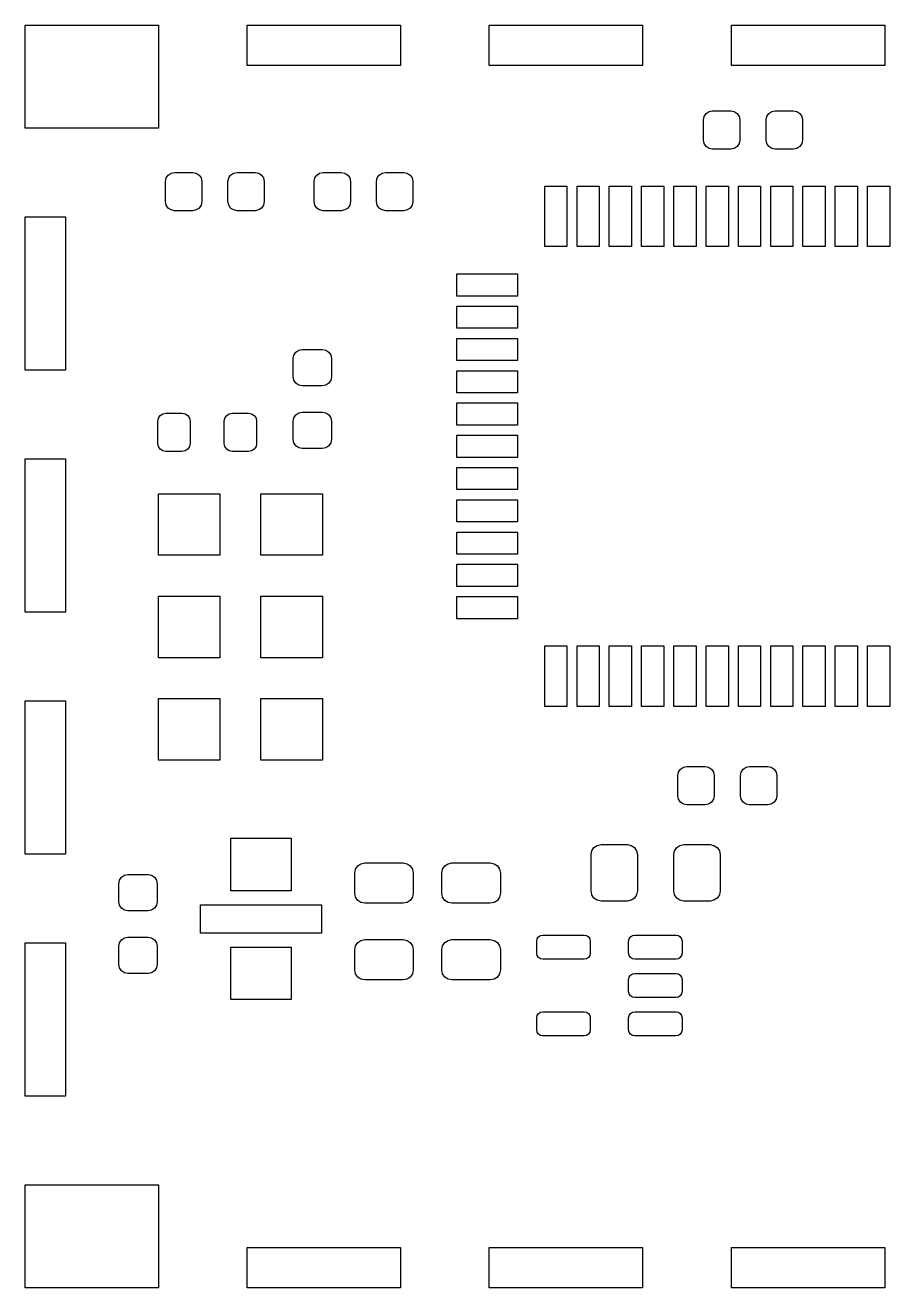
# Model space of a CAD drawing. Extents: x 0.02 to 3.58, y 0.39 to 1.62.
# Drawn here: x 1.815 to 2.658, y 0.385 to 1.617 of the extents above; entities that cross this region are included whole.
import ezdxf

# ---------------------------------------------------------------- set-up
doc = ezdxf.new("R2010")
doc.units = 0
doc.header["$MEASUREMENT"] = 0
doc.layers.add('BLACK', color=7, linetype='CONTINUOUS')

msp = doc.modelspace()

# ---------------------------------------------------------------- linework, layer by layer
at = {"layer": 'BLACK', "linetype": 'CONTINUOUS'}
for p, q in [((1.815, 1.51689), (1.815, 1.61728)), ((1.815, 1.61728), (1.94492, 1.61728)), ((1.94492, 1.61728), (1.94492, 1.51689)), ((2.03154, 1.57791), (2.03154, 1.61728)), ((2.03154, 1.61728), (2.18114, 1.61728)), ((2.18114, 1.61728), (2.18114, 1.57791)), ((2.26776, 1.57791), (2.26776, 1.61728)), ((2.26776, 1.61728), (2.41736, 1.61728)), ((2.41736, 1.61728), (2.41736, 1.57791)), ((2.50398, 1.57791), (2.50398, 1.61728)), ((2.50398, 1.61728), (2.65358, 1.61728)), ((2.65358, 1.61728), (2.65358, 1.57791)), ((2.18114, 1.57791), (2.03154, 1.57791)), ((2.41736, 1.57791), (2.26776, 1.57791)), ((2.65358, 1.57791), (2.50398, 1.57791)), ((2.47677, 1.52484), (2.47745, 1.52823)), ((2.47745, 1.52823), (2.47937, 1.53111)), ((2.47937, 1.53111), (2.48224, 1.53303)), ((2.48224, 1.53303), (2.48563, 1.5337)), ((2.48563, 1.5337), (2.50335, 1.5337)), ((2.50335, 1.5337), (2.50674, 1.53303)), ((2.50674, 1.53303), (2.50961, 1.53111)), ((2.50961, 1.53111), (2.51153, 1.52823)), ((2.51153, 1.52823), (2.5122, 1.52484)), ((2.5378, 1.52484), (2.53847, 1.52823)), ((2.53847, 1.52823), (2.54039, 1.53111)), ((2.54039, 1.53111), (2.54326, 1.53303)), ((2.54326, 1.53303), (2.54665, 1.5337)), ((2.54665, 1.5337), (2.56437, 1.5337)), ((2.56437, 1.5337), (2.56776, 1.53303)), ((2.56776, 1.53303), (2.57063, 1.53111)), ((2.57063, 1.53111), (2.57255, 1.52823)), ((2.57255, 1.52823), (2.57323, 1.52484)), ((1.94492, 1.51689), (1.815, 1.51689)), ((2.47677, 1.50516), (2.47677, 1.52484)), ((2.5122, 1.52484), (2.5122, 1.50516)), ((2.5378, 1.50516), (2.5378, 1.52484)), ((2.57323, 1.52484), (2.57323, 1.50516)), ((2.47745, 1.50177), (2.47677, 1.50516)), ((2.5122, 1.50516), (2.51153, 1.50177)), ((2.53847, 1.50177), (2.5378, 1.50516)), ((2.57323, 1.50516), (2.57255, 1.50177)), ((2.47937, 1.49889), (2.47745, 1.50177)), ((2.48224, 1.49697), (2.47937, 1.49889)), ((2.48563, 1.4963), (2.48224, 1.49697)), ((2.50335, 1.4963), (2.48563, 1.4963)), ((2.50674, 1.49697), (2.50335, 1.4963)), ((2.50961, 1.49889), (2.50674, 1.49697)), ((2.51153, 1.50177), (2.50961, 1.49889)), ((2.54039, 1.49889), (2.53847, 1.50177)), ((2.54326, 1.49697), (2.54039, 1.49889)), ((2.54665, 1.4963), (2.54326, 1.49697)), ((2.56437, 1.4963), (2.54665, 1.4963)), ((2.56776, 1.49697), (2.56437, 1.4963)), ((2.57063, 1.49889), (2.56776, 1.49697)), ((2.57255, 1.50177), (2.57063, 1.49889)), ((1.95177, 1.46484), (1.95245, 1.46823)), ((1.95245, 1.46823), (1.95437, 1.47111)), ((1.95437, 1.47111), (1.95724, 1.47303)), ((1.95724, 1.47303), (1.96063, 1.4737)), ((1.96063, 1.4737), (1.97835, 1.4737)), ((1.97835, 1.4737), (1.98174, 1.47303)), ((1.98174, 1.47303), (1.98461, 1.47111)), ((1.98461, 1.47111), (1.98653, 1.46823)), ((1.98653, 1.46823), (1.9872, 1.46484)), ((2.0128, 1.46484), (2.01347, 1.46823)), ((2.01347, 1.46823), (2.01539, 1.47111)), ((2.01539, 1.47111), (2.01826, 1.47303)), ((2.01826, 1.47303), (2.02165, 1.4737)), ((2.02165, 1.4737), (2.03937, 1.4737)), ((2.03937, 1.4737), (2.04276, 1.47303)), ((2.04276, 1.47303), (2.04563, 1.47111)), ((2.04563, 1.47111), (2.04755, 1.46823)), ((2.04755, 1.46823), (2.04823, 1.46484)), ((2.09677, 1.46484), (2.09745, 1.46823)), ((2.09745, 1.46823), (2.09937, 1.47111)), ((2.09937, 1.47111), (2.10224, 1.47303)), ((2.10224, 1.47303), (2.10563, 1.4737)), ((2.10563, 1.4737), (2.12335, 1.4737)), ((2.12335, 1.4737), (2.12674, 1.47303)), ((2.12674, 1.47303), (2.12961, 1.47111)), ((2.12961, 1.47111), (2.13153, 1.46823)), ((2.13153, 1.46823), (2.1322, 1.46484)), ((2.1578, 1.46484), (2.15847, 1.46823)), ((2.15847, 1.46823), (2.16039, 1.47111)), ((2.16039, 1.47111), (2.16326, 1.47303)), ((2.16326, 1.47303), (2.16665, 1.4737)), ((2.16665, 1.4737), (2.18437, 1.4737)), ((2.18437, 1.4737), (2.18776, 1.47303)), ((2.18776, 1.47303), (2.19063, 1.47111)), ((2.19063, 1.47111), (2.19255, 1.46823)), ((2.19255, 1.46823), (2.19323, 1.46484)), ((1.95177, 1.44516), (1.95177, 1.46484)), ((1.9872, 1.46484), (1.9872, 1.44516)), ((2.0128, 1.44516), (2.0128, 1.46484)), ((2.04823, 1.46484), (2.04823, 1.44516)), ((2.09677, 1.44516), (2.09677, 1.46484)), ((2.1322, 1.46484), (2.1322, 1.44516)), ((2.1578, 1.44516), (2.1578, 1.46484)), ((2.19323, 1.46484), (2.19323, 1.44516)), ((2.32185, 1.40118), (2.32185, 1.46024)), ((2.32185, 1.46024), (2.3435, 1.46024)), ((2.3435, 1.46024), (2.3435, 1.40118)), ((2.35335, 1.40118), (2.35335, 1.46024)), ((2.35335, 1.46024), (2.375, 1.46024)), ((2.375, 1.46024), (2.375, 1.40118)), ((2.38484, 1.40118), (2.38484, 1.46024)), ((2.38484, 1.46024), (2.4065, 1.46024)), ((2.4065, 1.46024), (2.4065, 1.40118)), ((2.41634, 1.40118), (2.41634, 1.46024)), ((2.41634, 1.46024), (2.43799, 1.46024)), ((2.43799, 1.46024), (2.43799, 1.40118)), ((2.44783, 1.40118), (2.44783, 1.46024)), ((2.44783, 1.46024), (2.46949, 1.46024)), ((2.46949, 1.46024), (2.46949, 1.40118)), ((2.47933, 1.40118), (2.47933, 1.46024)), ((2.47933, 1.46024), (2.50098, 1.46024)), ((2.50098, 1.46024), (2.50098, 1.40118)), ((2.51083, 1.40118), (2.51083, 1.46024)), ((2.51083, 1.46024), (2.53248, 1.46024)), ((2.53248, 1.46024), (2.53248, 1.40118)), ((2.54232, 1.40118), (2.54232, 1.46024)), ((2.54232, 1.46024), (2.56398, 1.46024)), ((2.56398, 1.46024), (2.56398, 1.40118)), ((2.57382, 1.40118), (2.57382, 1.46024)), ((2.57382, 1.46024), (2.59547, 1.46024)), ((2.59547, 1.46024), (2.59547, 1.40118)), ((2.60531, 1.40118), (2.60531, 1.46024)), ((2.60531, 1.46024), (2.62697, 1.46024)), ((2.62697, 1.46024), (2.62697, 1.40118)), ((2.63681, 1.40118), (2.63681, 1.46024)), ((2.63681, 1.46024), (2.65846, 1.46024)), ((2.65846, 1.46024), (2.65846, 1.40118)), ((1.95245, 1.44177), (1.95177, 1.44516)), ((1.95437, 1.43889), (1.95245, 1.44177)), ((1.98653, 1.44177), (1.98461, 1.43889)), ((1.9872, 1.44516), (1.98653, 1.44177)), ((2.01347, 1.44177), (2.0128, 1.44516)), ((2.01539, 1.43889), (2.01347, 1.44177)), ((2.04755, 1.44177), (2.04563, 1.43889)), ((2.04823, 1.44516), (2.04755, 1.44177)), ((2.09745, 1.44177), (2.09677, 1.44516)), ((2.09937, 1.43889), (2.09745, 1.44177)), ((2.13153, 1.44177), (2.12961, 1.43889)), ((2.1322, 1.44516), (2.13153, 1.44177)), ((2.15847, 1.44177), (2.1578, 1.44516)), ((2.16039, 1.43889), (2.15847, 1.44177)), ((2.19255, 1.44177), (2.19063, 1.43889)), ((2.19323, 1.44516), (2.19255, 1.44177)), ((1.815, 1.28067), (1.815, 1.43028)), ((1.815, 1.43028), (1.85437, 1.43028)), ((1.85437, 1.43028), (1.85437, 1.28067)), ((1.95724, 1.43697), (1.95437, 1.43889)), ((1.96063, 1.4363), (1.95724, 1.43697)), ((1.97835, 1.4363), (1.96063, 1.4363)), ((1.98174, 1.43697), (1.97835, 1.4363)), ((1.98461, 1.43889), (1.98174, 1.43697)), ((2.01826, 1.43697), (2.01539, 1.43889)), ((2.02165, 1.4363), (2.01826, 1.43697)), ((2.03937, 1.4363), (2.02165, 1.4363)), ((2.04276, 1.43697), (2.03937, 1.4363)), ((2.04563, 1.43889), (2.04276, 1.43697)), ((2.10224, 1.43697), (2.09937, 1.43889)), ((2.10563, 1.4363), (2.10224, 1.43697)), ((2.12335, 1.4363), (2.10563, 1.4363)), ((2.12674, 1.43697), (2.12335, 1.4363)), ((2.12961, 1.43889), (2.12674, 1.43697)), ((2.16326, 1.43697), (2.16039, 1.43889)), ((2.16665, 1.4363), (2.16326, 1.43697)), ((2.18437, 1.4363), (2.16665, 1.4363)), ((2.18776, 1.43697), (2.18437, 1.4363)), ((2.19063, 1.43889), (2.18776, 1.43697)), ((2.3435, 1.40118), (2.32185, 1.40118)), ((2.375, 1.40118), (2.35335, 1.40118)), ((2.4065, 1.40118), (2.38484, 1.40118)), ((2.43799, 1.40118), (2.41634, 1.40118)), ((2.46949, 1.40118), (2.44783, 1.40118)), ((2.50098, 1.40118), (2.47933, 1.40118)), ((2.53248, 1.40118), (2.51083, 1.40118)), ((2.56398, 1.40118), (2.54232, 1.40118)), ((2.59547, 1.40118), (2.57382, 1.40118)), ((2.62697, 1.40118), (2.60531, 1.40118)), ((2.65846, 1.40118), (2.63681, 1.40118)), ((2.23622, 1.35295), (2.23622, 1.37461)), ((2.23622, 1.37461), (2.29528, 1.37461)), ((2.29528, 1.37461), (2.29528, 1.35295)), ((2.29528, 1.35295), (2.23622, 1.35295)), ((2.23622, 1.32146), (2.23622, 1.34311)), ((2.23622, 1.34311), (2.29528, 1.34311)), ((2.29528, 1.34311), (2.29528, 1.32146)), ((2.29528, 1.32146), (2.23622, 1.32146)), ((2.23622, 1.28996), (2.23622, 1.31161)), ((2.23622, 1.31161), (2.29528, 1.31161)), ((2.29528, 1.31161), (2.29528, 1.28996)), ((2.0763, 1.29187), (2.07697, 1.29526)), ((2.07697, 1.29526), (2.07889, 1.29813)), ((2.07889, 1.29813), (2.08177, 1.30005)), ((2.08177, 1.30005), (2.08516, 1.30073)), ((2.08516, 1.30073), (2.10484, 1.30073)), ((2.10484, 1.30073), (2.10823, 1.30005)), ((2.10823, 1.30005), (2.11111, 1.29813)), ((2.11111, 1.29813), (2.11303, 1.29526)), ((2.11303, 1.29526), (2.1137, 1.29187)), ((2.0763, 1.27415), (2.0763, 1.29187)), ((2.1137, 1.29187), (2.1137, 1.27415)), ((2.29528, 1.28996), (2.23622, 1.28996)), ((1.85437, 1.28067), (1.815, 1.28067)), ((2.07697, 1.27076), (2.0763, 1.27415)), ((2.07889, 1.26789), (2.07697, 1.27076)), ((2.11303, 1.27076), (2.11111, 1.26789)), ((2.1137, 1.27415), (2.11303, 1.27076)), ((2.23622, 1.25846), (2.23622, 1.28012)), ((2.23622, 1.28012), (2.29528, 1.28012)), ((2.29528, 1.28012), (2.29528, 1.25846)), ((2.08177, 1.26597), (2.07889, 1.26789)), ((2.08516, 1.2653), (2.08177, 1.26597)), ((2.10484, 1.2653), (2.08516, 1.2653)), ((2.10823, 1.26597), (2.10484, 1.2653)), ((2.11111, 1.26789), (2.10823, 1.26597)), ((2.29528, 1.25846), (2.23622, 1.25846)), ((2.23622, 1.22697), (2.23622, 1.24862)), ((2.23622, 1.24862), (2.29528, 1.24862)), ((2.29528, 1.24862), (2.29528, 1.22697)), ((1.94427, 1.23083), (1.94487, 1.23384)), ((1.94487, 1.23384), (1.94658, 1.23639)), ((1.94658, 1.23639), (1.94913, 1.2381)), ((1.94913, 1.2381), (1.95215, 1.2387)), ((1.95215, 1.2387), (1.96789, 1.2387)), ((1.96789, 1.2387), (1.97091, 1.2381)), ((1.97091, 1.2381), (1.97346, 1.23639)), ((1.97346, 1.23639), (1.97517, 1.23384)), ((1.97517, 1.23384), (1.97577, 1.23083)), ((2.00923, 1.23083), (2.00983, 1.23384)), ((2.00983, 1.23384), (2.01154, 1.23639)), ((2.01154, 1.23639), (2.01409, 1.2381)), ((2.01409, 1.2381), (2.01711, 1.2387)), ((2.01711, 1.2387), (2.03285, 1.2387)), ((2.03285, 1.2387), (2.03587, 1.2381)), ((2.03587, 1.2381), (2.03842, 1.23639)), ((2.03842, 1.23639), (2.04013, 1.23384)), ((2.04013, 1.23384), (2.04073, 1.23083)), ((2.0763, 1.23085), (2.07697, 1.23424)), ((2.07697, 1.23424), (2.07889, 1.23711)), ((2.07889, 1.23711), (2.08177, 1.23903)), ((2.08177, 1.23903), (2.08516, 1.2397)), ((2.08516, 1.2397), (2.10484, 1.2397)), ((2.10484, 1.2397), (2.10823, 1.23903)), ((2.10823, 1.23903), (2.11111, 1.23711)), ((2.11111, 1.23711), (2.11303, 1.23424)), ((2.11303, 1.23424), (2.1137, 1.23085)), ((1.94427, 1.20917), (1.94427, 1.23083)), ((1.97577, 1.23083), (1.97577, 1.20917)), ((2.00923, 1.20917), (2.00923, 1.23083)), ((2.04073, 1.23083), (2.04073, 1.20917)), ((2.0763, 1.21313), (2.0763, 1.23085)), ((2.1137, 1.23085), (2.1137, 1.21313)), ((2.29528, 1.22697), (2.23622, 1.22697)), ((1.94487, 1.20616), (1.94427, 1.20917)), ((1.97577, 1.20917), (1.97517, 1.20616)), ((2.00983, 1.20616), (2.00923, 1.20917)), ((2.04073, 1.20917), (2.04013, 1.20616)), ((2.07697, 1.20974), (2.0763, 1.21313)), ((2.07889, 1.20687), (2.07697, 1.20974)), ((2.11303, 1.20974), (2.11111, 1.20687)), ((2.1137, 1.21313), (2.11303, 1.20974)), ((2.23622, 1.19547), (2.23622, 1.21713)), ((2.23622, 1.21713), (2.29528, 1.21713)), ((2.29528, 1.21713), (2.29528, 1.19547)), ((1.94658, 1.20361), (1.94487, 1.20616)), ((1.94913, 1.2019), (1.94658, 1.20361)), ((1.95215, 1.2013), (1.94913, 1.2019)), ((1.96789, 1.2013), (1.95215, 1.2013)), ((1.97091, 1.2019), (1.96789, 1.2013)), ((1.97346, 1.20361), (1.97091, 1.2019)), ((1.97517, 1.20616), (1.97346, 1.20361)), ((2.01154, 1.20361), (2.00983, 1.20616)), ((2.01409, 1.2019), (2.01154, 1.20361)), ((2.01711, 1.2013), (2.01409, 1.2019)), ((2.03285, 1.2013), (2.01711, 1.2013)), ((2.03587, 1.2019), (2.03285, 1.2013)), ((2.03842, 1.20361), (2.03587, 1.2019)), ((2.04013, 1.20616), (2.03842, 1.20361)), ((2.08177, 1.20495), (2.07889, 1.20687)), ((2.08516, 1.20427), (2.08177, 1.20495)), ((2.10484, 1.20427), (2.08516, 1.20427)), ((2.10823, 1.20495), (2.10484, 1.20427)), ((2.11111, 1.20687), (2.10823, 1.20495)), ((2.29528, 1.19547), (2.23622, 1.19547)), ((1.815, 1.04445), (1.815, 1.19406)), ((1.815, 1.19406), (1.85437, 1.19406)), ((1.85437, 1.19406), (1.85437, 1.04445)), ((2.23622, 1.16398), (2.23622, 1.18563)), ((2.23622, 1.18563), (2.29528, 1.18563)), ((2.29528, 1.18563), (2.29528, 1.16398)), ((1.945, 1.1), (1.945, 1.16)), ((1.945, 1.16), (2.005, 1.16)), ((2.005, 1.16), (2.005, 1.1)), ((2.045, 1.1), (2.045, 1.16)), ((2.045, 1.16), (2.105, 1.16)), ((2.105, 1.16), (2.105, 1.1)), ((2.29528, 1.16398), (2.23622, 1.16398)), ((2.23622, 1.13248), (2.23622, 1.15413)), ((2.23622, 1.15413), (2.29528, 1.15413)), ((2.29528, 1.15413), (2.29528, 1.13248)), ((2.29528, 1.13248), (2.23622, 1.13248)), ((2.23622, 1.10098), (2.23622, 1.12264)), ((2.23622, 1.12264), (2.29528, 1.12264)), ((2.29528, 1.12264), (2.29528, 1.10098)), ((2.005, 1.1), (1.945, 1.1)), ((2.105, 1.1), (2.045, 1.1)), ((2.29528, 1.10098), (2.23622, 1.10098)), ((2.23622, 1.06949), (2.23622, 1.09114)), ((2.23622, 1.09114), (2.29528, 1.09114)), ((2.29528, 1.09114), (2.29528, 1.06949)), ((1.945, 1), (1.945, 1.06)), ((1.945, 1.06), (2.005, 1.06)), ((2.005, 1.06), (2.005, 1)), ((2.045, 1), (2.045, 1.06)), ((2.045, 1.06), (2.105, 1.06)), ((2.105, 1.06), (2.105, 1)), ((2.29528, 1.06949), (2.23622, 1.06949)), ((2.23622, 1.03799), (2.23622, 1.05965)), ((2.23622, 1.05965), (2.29528, 1.05965)), ((2.29528, 1.05965), (2.29528, 1.03799)), ((1.85437, 1.04445), (1.815, 1.04445)), ((2.29528, 1.03799), (2.23622, 1.03799)), ((2.32185, 0.952362), (2.32185, 1.01142)), ((2.32185, 1.01142), (2.3435, 1.01142)), ((2.3435, 1.01142), (2.3435, 0.952362)), ((2.35335, 0.952362), (2.35335, 1.01142)), ((2.35335, 1.01142), (2.375, 1.01142)), ((2.375, 1.01142), (2.375, 0.952362)), ((2.38484, 0.952362), (2.38484, 1.01142)), ((2.38484, 1.01142), (2.4065, 1.01142)), ((2.4065, 1.01142), (2.4065, 0.952362)), ((2.41634, 0.952362), (2.41634, 1.01142)), ((2.41634, 1.01142), (2.43799, 1.01142)), ((2.43799, 1.01142), (2.43799, 0.952362)), ((2.44783, 0.952362), (2.44783, 1.01142)), ((2.44783, 1.01142), (2.46949, 1.01142)), ((2.46949, 1.01142), (2.46949, 0.952362)), ((2.47933, 0.952362), (2.47933, 1.01142)), ((2.47933, 1.01142), (2.50098, 1.01142)), ((2.50098, 1.01142), (2.50098, 0.952362)), ((2.51083, 0.952362), (2.51083, 1.01142)), ((2.51083, 1.01142), (2.53248, 1.01142)), ((2.53248, 1.01142), (2.53248, 0.952362)), ((2.54232, 0.952362), (2.54232, 1.01142)), ((2.54232, 1.01142), (2.56398, 1.01142)), ((2.56398, 1.01142), (2.56398, 0.952362)), ((2.57382, 0.952362), (2.57382, 1.01142)), ((2.57382, 1.01142), (2.59547, 1.01142)), ((2.59547, 1.01142), (2.59547, 0.952362)), ((2.60531, 0.952362), (2.60531, 1.01142)), ((2.60531, 1.01142), (2.62697, 1.01142)), ((2.62697, 1.01142), (2.62697, 0.952362)), ((2.63681, 0.952362), (2.63681, 1.01142)), ((2.63681, 1.01142), (2.65846, 1.01142)), ((2.65846, 1.01142), (2.65846, 0.952362)), ((2.005, 1), (1.945, 1)), ((2.105, 1), (2.045, 1)), ((1.815, 0.808228), (1.815, 0.957835)), ((1.815, 0.957835), (1.85437, 0.957835)), ((1.85437, 0.957835), (1.85437, 0.808228)), ((1.945, 0.9), (1.945, 0.96)), ((1.945, 0.96), (2.005, 0.96)), ((2.005, 0.96), (2.005, 0.9)), ((2.045, 0.9), (2.045, 0.96)), ((2.045, 0.96), (2.105, 0.96)), ((2.105, 0.96), (2.105, 0.9)), ((2.3435, 0.952362), (2.32185, 0.952362)), ((2.375, 0.952362), (2.35335, 0.952362)), ((2.4065, 0.952362), (2.38484, 0.952362)), ((2.43799, 0.952362), (2.41634, 0.952362)), ((2.46949, 0.952362), (2.44783, 0.952362)), ((2.50098, 0.952362), (2.47933, 0.952362)), ((2.53248, 0.952362), (2.51083, 0.952362)), ((2.56398, 0.952362), (2.54232, 0.952362)), ((2.59547, 0.952362), (2.57382, 0.952362)), ((2.62697, 0.952362), (2.60531, 0.952362)), ((2.65846, 0.952362), (2.63681, 0.952362)), ((2.005, 0.9), (1.945, 0.9)), ((2.105, 0.9), (2.045, 0.9)), ((2.45177, 0.884843), (2.45245, 0.888232)), ((2.45245, 0.888232), (2.45437, 0.891106)), ((2.45437, 0.891106), (2.45724, 0.893026)), ((2.45724, 0.893026), (2.46063, 0.893701)), ((2.46063, 0.893701), (2.47835, 0.893701)), ((2.47835, 0.893701), (2.48174, 0.893026)), ((2.48174, 0.893026), (2.48461, 0.891106)), ((2.48461, 0.891106), (2.48653, 0.888232)), ((2.48653, 0.888232), (2.4872, 0.884843)), ((2.5128, 0.884843), (2.51347, 0.888232)), ((2.51347, 0.888232), (2.51539, 0.891106)), ((2.51539, 0.891106), (2.51826, 0.893026)), ((2.51826, 0.893026), (2.52165, 0.893701)), ((2.52165, 0.893701), (2.53937, 0.893701)), ((2.53937, 0.893701), (2.54276, 0.893026)), ((2.54276, 0.893026), (2.54563, 0.891106)), ((2.54563, 0.891106), (2.54755, 0.888232)), ((2.54755, 0.888232), (2.54823, 0.884843)), ((2.45177, 0.865157), (2.45177, 0.884843)), ((2.4872, 0.884843), (2.4872, 0.865157)), ((2.5128, 0.865157), (2.5128, 0.884843)), ((2.54823, 0.884843), (2.54823, 0.865157)), ((2.45245, 0.861768), (2.45177, 0.865157)), ((2.4872, 0.865157), (2.48653, 0.861768)), ((2.51347, 0.861768), (2.5128, 0.865157)), ((2.54823, 0.865157), (2.54755, 0.861768)), ((2.45437, 0.858894), (2.45245, 0.861768)), ((2.45724, 0.856974), (2.45437, 0.858894)), ((2.46063, 0.856299), (2.45724, 0.856974)), ((2.47835, 0.856299), (2.46063, 0.856299)), ((2.48174, 0.856974), (2.47835, 0.856299)), ((2.48461, 0.858894), (2.48174, 0.856974)), ((2.48653, 0.861768), (2.48461, 0.858894)), ((2.51539, 0.858894), (2.51347, 0.861768)), ((2.51826, 0.856974), (2.51539, 0.858894)), ((2.52165, 0.856299), (2.51826, 0.856974)), ((2.53937, 0.856299), (2.52165, 0.856299)), ((2.54276, 0.856974), (2.53937, 0.856299)), ((2.54563, 0.858894), (2.54276, 0.856974)), ((2.54755, 0.861768), (2.54563, 0.858894)), ((2.01547, 0.772559), (2.01547, 0.82374)), ((2.01547, 0.82374), (2.07453, 0.82374)), ((2.07453, 0.82374), (2.07453, 0.772559)), ((2.36776, 0.811483), (2.36989, 0.814676)), ((2.36989, 0.814676), (2.37308, 0.81681)), ((2.37308, 0.81681), (2.37685, 0.817559)), ((2.37685, 0.817559), (2.40244, 0.817559)), ((2.40244, 0.817559), (2.40621, 0.81681)), ((2.40621, 0.81681), (2.4094, 0.814676)), ((2.4094, 0.814676), (2.41153, 0.811483)), ((2.44847, 0.811483), (2.4506, 0.814676)), ((2.4506, 0.814676), (2.45379, 0.81681)), ((2.45379, 0.81681), (2.45756, 0.817559)), ((2.45756, 0.817559), (2.48315, 0.817559)), ((2.48315, 0.817559), (2.48692, 0.81681)), ((2.48692, 0.81681), (2.49011, 0.814676)), ((2.49011, 0.814676), (2.49224, 0.811483)), ((1.85437, 0.808228), (1.815, 0.808228)), ((2.36701, 0.807717), (2.36776, 0.811483)), ((2.36701, 0.772283), (2.36701, 0.807717)), ((2.41153, 0.811483), (2.41228, 0.807717)), ((2.41228, 0.807717), (2.41228, 0.772283)), ((2.44772, 0.807717), (2.44847, 0.811483)), ((2.44772, 0.772283), (2.44772, 0.807717)), ((2.49224, 0.811483), (2.49299, 0.807717)), ((2.49299, 0.807717), (2.49299, 0.772283)), ((2.13646, 0.789744), (2.13721, 0.793511)), ((2.13646, 0.770059), (2.13646, 0.789744)), ((2.13721, 0.793511), (2.13934, 0.796704)), ((2.13934, 0.796704), (2.14253, 0.798837)), ((2.14253, 0.798837), (2.1463, 0.799587)), ((2.1463, 0.799587), (2.1837, 0.799587)), ((2.1837, 0.799587), (2.18747, 0.798837)), ((2.18747, 0.798837), (2.19066, 0.796704)), ((2.19066, 0.796704), (2.19279, 0.793511)), ((2.19279, 0.793511), (2.19354, 0.789744)), ((2.19354, 0.789744), (2.19354, 0.770059)), ((2.22146, 0.789744), (2.22221, 0.793511)), ((2.22146, 0.770059), (2.22146, 0.789744)), ((2.22221, 0.793511), (2.22434, 0.796704)), ((2.22434, 0.796704), (2.22753, 0.798837)), ((2.22753, 0.798837), (2.2313, 0.799587)), ((2.2313, 0.799587), (2.2687, 0.799587)), ((2.2687, 0.799587), (2.27247, 0.798837)), ((2.27247, 0.798837), (2.27566, 0.796704)), ((2.27566, 0.796704), (2.27779, 0.793511)), ((2.27779, 0.793511), (2.27854, 0.789744)), ((2.27854, 0.789744), (2.27854, 0.770059)), ((1.9063, 0.77937), (1.90697, 0.78276)), ((1.9063, 0.761654), (1.9063, 0.77937)), ((1.90697, 0.78276), (1.90889, 0.785634)), ((1.90889, 0.785634), (1.91177, 0.787554)), ((1.91177, 0.787554), (1.91516, 0.788228)), ((1.91516, 0.788228), (1.93484, 0.788228)), ((1.93484, 0.788228), (1.93823, 0.787554)), ((1.93823, 0.787554), (1.94111, 0.785634)), ((1.94111, 0.785634), (1.94303, 0.78276)), ((1.94303, 0.78276), (1.9437, 0.77937)), ((1.9437, 0.77937), (1.9437, 0.761654)), ((2.07453, 0.772559), (2.01547, 0.772559)), ((2.13721, 0.766292), (2.13646, 0.770059)), ((2.13934, 0.763099), (2.13721, 0.766292)), ((2.19279, 0.766292), (2.19066, 0.763099)), ((2.19354, 0.770059), (2.19279, 0.766292)), ((2.22221, 0.766292), (2.22146, 0.770059)), ((2.22434, 0.763099), (2.22221, 0.766292)), ((2.27779, 0.766292), (2.27566, 0.763099)), ((2.27854, 0.770059), (2.27779, 0.766292)), ((2.36776, 0.768517), (2.36701, 0.772283)), ((2.36989, 0.765324), (2.36776, 0.768517)), ((2.37308, 0.76319), (2.36989, 0.765324)), ((2.4094, 0.765324), (2.40621, 0.76319)), ((2.41153, 0.768517), (2.4094, 0.765324)), ((2.41228, 0.772283), (2.41153, 0.768517)), ((2.44847, 0.768517), (2.44772, 0.772283)), ((2.4506, 0.765324), (2.44847, 0.768517)), ((2.45379, 0.76319), (2.4506, 0.765324)), ((2.49011, 0.765324), (2.48692, 0.76319)), ((2.49224, 0.768517), (2.49011, 0.765324)), ((2.49299, 0.772283), (2.49224, 0.768517)), ((1.90697, 0.758264), (1.9063, 0.761654)), ((1.90889, 0.75539), (1.90697, 0.758264)), ((1.91177, 0.75347), (1.90889, 0.75539)), ((1.91516, 0.752795), (1.91177, 0.75347)), ((1.93484, 0.752795), (1.91516, 0.752795)), ((1.93823, 0.75347), (1.93484, 0.752795)), ((1.94111, 0.75539), (1.93823, 0.75347)), ((1.94303, 0.758264), (1.94111, 0.75539)), ((1.9437, 0.761654), (1.94303, 0.758264)), ((1.98594, 0.73122), (1.98594, 0.75878)), ((1.98594, 0.75878), (2.10406, 0.75878)), ((2.10406, 0.75878), (2.10406, 0.73122)), ((2.14253, 0.760966), (2.13934, 0.763099)), ((2.1463, 0.760217), (2.14253, 0.760966)), ((2.1837, 0.760217), (2.1463, 0.760217)), ((2.18747, 0.760966), (2.1837, 0.760217)), ((2.19066, 0.763099), (2.18747, 0.760966)), ((2.22753, 0.760966), (2.22434, 0.763099)), ((2.2313, 0.760217), (2.22753, 0.760966)), ((2.2687, 0.760217), (2.2313, 0.760217)), ((2.27247, 0.760966), (2.2687, 0.760217)), ((2.27566, 0.763099), (2.27247, 0.760966)), ((2.37685, 0.762441), (2.37308, 0.76319)), ((2.40244, 0.762441), (2.37685, 0.762441)), ((2.40621, 0.76319), (2.40244, 0.762441)), ((2.45756, 0.762441), (2.45379, 0.76319)), ((2.48315, 0.762441), (2.45756, 0.762441)), ((2.48692, 0.76319), (2.48315, 0.762441)), ((1.91177, 0.72653), (1.91516, 0.727205)), ((1.91516, 0.727205), (1.93484, 0.727205)), ((1.93484, 0.727205), (1.93823, 0.72653)), ((2.10406, 0.73122), (1.98594, 0.73122)), ((2.31458, 0.725567), (2.31586, 0.727483)), ((2.31586, 0.727483), (2.31778, 0.728763)), ((2.31778, 0.728763), (2.32004, 0.729213)), ((2.32004, 0.729213), (2.36039, 0.729213)), ((2.36039, 0.729213), (2.36265, 0.728763)), ((2.36265, 0.728763), (2.36457, 0.727483)), ((2.36457, 0.727483), (2.36585, 0.725567)), ((2.40415, 0.725567), (2.40543, 0.727483)), ((2.40543, 0.727483), (2.40735, 0.728763)), ((2.40735, 0.728763), (2.40961, 0.729213)), ((2.40961, 0.729213), (2.44996, 0.729213)), ((2.44996, 0.729213), (2.45222, 0.728763)), ((2.45222, 0.728763), (2.45414, 0.727483)), ((2.45414, 0.727483), (2.45542, 0.725567)), ((1.815, 0.572008), (1.815, 0.721614)), ((1.815, 0.721614), (1.85437, 0.721614)), ((1.85437, 0.721614), (1.85437, 0.572008)), ((1.9063, 0.718346), (1.90697, 0.721736)), ((1.9063, 0.70063), (1.9063, 0.718346)), ((1.90697, 0.721736), (1.90889, 0.72461)), ((1.90889, 0.72461), (1.91177, 0.72653)), ((1.93823, 0.72653), (1.94111, 0.72461)), ((1.94111, 0.72461), (1.94303, 0.721736)), ((1.94303, 0.721736), (1.9437, 0.718346)), ((1.9437, 0.718346), (1.9437, 0.70063)), ((2.01547, 0.66626), (2.01547, 0.717441)), ((2.01547, 0.717441), (2.07453, 0.717441)), ((2.07453, 0.717441), (2.07453, 0.66626)), ((2.13646, 0.714941), (2.13721, 0.718708)), ((2.13646, 0.695256), (2.13646, 0.714941)), ((2.13721, 0.718708), (2.13934, 0.721901)), ((2.13934, 0.721901), (2.14253, 0.724034)), ((2.14253, 0.724034), (2.1463, 0.724783)), ((2.1463, 0.724783), (2.1837, 0.724783)), ((2.1837, 0.724783), (2.18747, 0.724034)), ((2.18747, 0.724034), (2.19066, 0.721901)), ((2.19066, 0.721901), (2.19279, 0.718708)), ((2.19279, 0.718708), (2.19354, 0.714941)), ((2.19354, 0.714941), (2.19354, 0.695256)), ((2.22146, 0.714941), (2.22221, 0.718708)), ((2.22146, 0.695256), (2.22146, 0.714941)), ((2.22221, 0.718708), (2.22434, 0.721901)), ((2.22434, 0.721901), (2.22753, 0.724034)), ((2.22753, 0.724034), (2.2313, 0.724783)), ((2.2313, 0.724783), (2.2687, 0.724783)), ((2.2687, 0.724783), (2.27247, 0.724034)), ((2.27247, 0.724034), (2.27566, 0.721901)), ((2.27566, 0.721901), (2.27779, 0.718708)), ((2.27779, 0.718708), (2.27854, 0.714941)), ((2.27854, 0.714941), (2.27854, 0.695256)), ((2.31413, 0.723307), (2.31458, 0.725567)), ((2.31413, 0.711496), (2.31413, 0.723307)), ((2.36585, 0.725567), (2.3663, 0.723307)), ((2.3663, 0.723307), (2.3663, 0.711496)), ((2.4037, 0.723307), (2.40415, 0.725567)), ((2.4037, 0.711496), (2.4037, 0.723307)), ((2.45542, 0.725567), (2.45587, 0.723307)), ((2.45587, 0.723307), (2.45587, 0.711496)), ((2.31458, 0.709236), (2.31413, 0.711496)), ((2.31586, 0.70732), (2.31458, 0.709236)), ((2.31778, 0.70604), (2.31586, 0.70732)), ((2.32004, 0.705591), (2.31778, 0.70604)), ((2.36039, 0.705591), (2.32004, 0.705591)), ((2.36265, 0.70604), (2.36039, 0.705591)), ((2.36457, 0.70732), (2.36265, 0.70604)), ((2.36585, 0.709236), (2.36457, 0.70732)), ((2.3663, 0.711496), (2.36585, 0.709236)), ((2.40415, 0.709236), (2.4037, 0.711496)), ((2.40543, 0.70732), (2.40415, 0.709236)), ((2.40735, 0.70604), (2.40543, 0.70732)), ((2.40961, 0.705591), (2.40735, 0.70604)), ((2.44996, 0.705591), (2.40961, 0.705591)), ((2.45222, 0.70604), (2.44996, 0.705591)), ((2.45414, 0.70732), (2.45222, 0.70604)), ((2.45542, 0.709236), (2.45414, 0.70732)), ((2.45587, 0.711496), (2.45542, 0.709236)), ((1.90697, 0.69724), (1.9063, 0.70063)), ((1.90889, 0.694366), (1.90697, 0.69724)), ((1.91177, 0.692446), (1.90889, 0.694366)), ((1.91516, 0.691772), (1.91177, 0.692446)), ((1.93484, 0.691772), (1.91516, 0.691772)), ((1.93823, 0.692446), (1.93484, 0.691772)), ((1.94111, 0.694366), (1.93823, 0.692446)), ((1.94303, 0.69724), (1.94111, 0.694366)), ((1.9437, 0.70063), (1.94303, 0.69724)), ((2.13721, 0.691489), (2.13646, 0.695256)), ((2.13934, 0.688296), (2.13721, 0.691489)), ((2.19279, 0.691489), (2.19066, 0.688296)), ((2.19354, 0.695256), (2.19279, 0.691489)), ((2.22221, 0.691489), (2.22146, 0.695256)), ((2.22434, 0.688296), (2.22221, 0.691489)), ((2.27779, 0.691489), (2.27566, 0.688296)), ((2.27854, 0.695256), (2.27779, 0.691489)), ((2.40415, 0.688165), (2.40543, 0.690081)), ((2.40543, 0.690081), (2.40735, 0.691361)), ((2.40735, 0.691361), (2.40961, 0.691811)), ((2.40961, 0.691811), (2.44996, 0.691811)), ((2.44996, 0.691811), (2.45222, 0.691361)), ((2.45222, 0.691361), (2.45414, 0.690081)), ((2.45414, 0.690081), (2.45542, 0.688165)), ((2.14253, 0.686163), (2.13934, 0.688296)), ((2.1463, 0.685413), (2.14253, 0.686163)), ((2.1837, 0.685413), (2.1463, 0.685413)), ((2.18747, 0.686163), (2.1837, 0.685413)), ((2.19066, 0.688296), (2.18747, 0.686163)), ((2.22753, 0.686163), (2.22434, 0.688296)), ((2.2313, 0.685413), (2.22753, 0.686163)), ((2.2687, 0.685413), (2.2313, 0.685413)), ((2.27247, 0.686163), (2.2687, 0.685413)), ((2.27566, 0.688296), (2.27247, 0.686163)), ((2.4037, 0.685906), (2.40415, 0.688165)), ((2.4037, 0.674094), (2.4037, 0.685906)), ((2.45542, 0.688165), (2.45587, 0.685906)), ((2.45587, 0.685906), (2.45587, 0.674094)), ((2.07453, 0.66626), (2.01547, 0.66626)), ((2.40415, 0.671835), (2.4037, 0.674094)), ((2.40543, 0.669919), (2.40415, 0.671835)), ((2.40735, 0.668639), (2.40543, 0.669919)), ((2.40961, 0.668189), (2.40735, 0.668639)), ((2.44996, 0.668189), (2.40961, 0.668189)), ((2.45222, 0.668639), (2.44996, 0.668189)), ((2.45414, 0.669919), (2.45222, 0.668639)), ((2.45542, 0.671835), (2.45414, 0.669919)), ((2.45587, 0.674094), (2.45542, 0.671835)), ((2.31586, 0.65268), (2.31778, 0.65396)), ((2.31778, 0.65396), (2.32004, 0.654409)), ((2.32004, 0.654409), (2.36039, 0.654409)), ((2.36039, 0.654409), (2.36265, 0.65396)), ((2.36265, 0.65396), (2.36457, 0.65268)), ((2.40543, 0.65268), (2.40735, 0.65396)), ((2.40735, 0.65396), (2.40961, 0.654409)), ((2.40961, 0.654409), (2.44996, 0.654409)), ((2.44996, 0.654409), (2.45222, 0.65396)), ((2.45222, 0.65396), (2.45414, 0.65268)), ((2.31413, 0.648504), (2.31458, 0.650764)), ((2.31413, 0.636693), (2.31413, 0.648504)), ((2.31458, 0.650764), (2.31586, 0.65268)), ((2.36457, 0.65268), (2.36585, 0.650764)), ((2.36585, 0.650764), (2.3663, 0.648504)), ((2.3663, 0.648504), (2.3663, 0.636693)), ((2.4037, 0.648504), (2.40415, 0.650764)), ((2.4037, 0.636693), (2.4037, 0.648504)), ((2.40415, 0.650764), (2.40543, 0.65268)), ((2.45414, 0.65268), (2.45542, 0.650764)), ((2.45542, 0.650764), (2.45587, 0.648504)), ((2.45587, 0.648504), (2.45587, 0.636693)), ((2.31458, 0.634433), (2.31413, 0.636693)), ((2.31586, 0.632517), (2.31458, 0.634433)), ((2.31778, 0.631237), (2.31586, 0.632517)), ((2.32004, 0.630787), (2.31778, 0.631237)), ((2.36039, 0.630787), (2.32004, 0.630787)), ((2.36265, 0.631237), (2.36039, 0.630787)), ((2.36457, 0.632517), (2.36265, 0.631237)), ((2.36585, 0.634433), (2.36457, 0.632517)), ((2.3663, 0.636693), (2.36585, 0.634433)), ((2.40415, 0.634433), (2.4037, 0.636693)), ((2.40543, 0.632517), (2.40415, 0.634433)), ((2.40735, 0.631237), (2.40543, 0.632517)), ((2.40961, 0.630787), (2.40735, 0.631237)), ((2.44996, 0.630787), (2.40961, 0.630787)), ((2.45222, 0.631237), (2.44996, 0.630787)), ((2.45414, 0.632517), (2.45222, 0.631237)), ((2.45542, 0.634433), (2.45414, 0.632517)), ((2.45587, 0.636693), (2.45542, 0.634433)), ((1.85437, 0.572008), (1.815, 0.572008)), ((1.815, 0.385), (1.815, 0.485394)), ((1.815, 0.485394), (1.94492, 0.485394)), ((1.94492, 0.485394), (1.94492, 0.385)), ((2.03154, 0.385), (2.03154, 0.42437)), ((2.03154, 0.42437), (2.18114, 0.42437)), ((2.18114, 0.42437), (2.18114, 0.385)), ((2.26776, 0.385), (2.26776, 0.42437)), ((2.26776, 0.42437), (2.41736, 0.42437)), ((2.41736, 0.42437), (2.41736, 0.385)), ((2.50398, 0.385), (2.50398, 0.42437)), ((2.50398, 0.42437), (2.65358, 0.42437)), ((2.65358, 0.42437), (2.65358, 0.385)), ((1.94492, 0.385), (1.815, 0.385)), ((2.18114, 0.385), (2.03154, 0.385)), ((2.41736, 0.385), (2.26776, 0.385)), ((2.65358, 0.385), (2.50398, 0.385))]:
    msp.add_line(p, q, dxfattribs=at)

doc.saveas('drawing.dxf')
